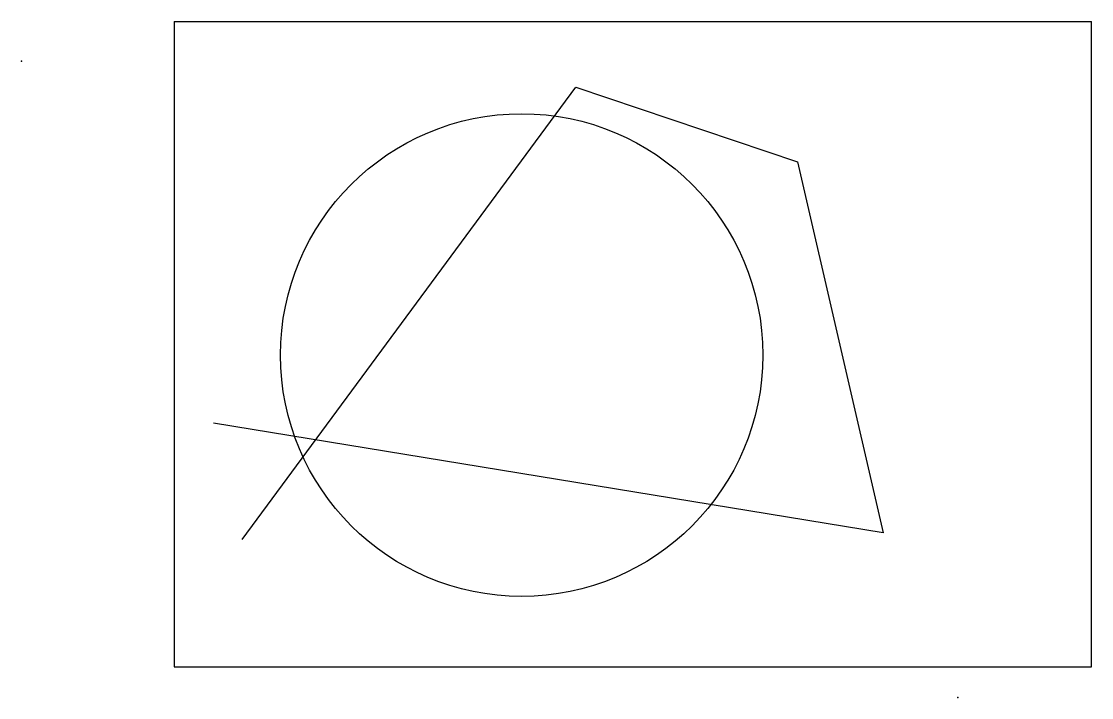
# Model space of a CAD drawing. Header units: millimetres. Extents: x 16471 to 33681, y -3156 to 7711.
import ezdxf

# ---------------------------------------------------------------- set-up
doc = ezdxf.new("R2010")
doc.units = ezdxf.units.MM

msp = doc.modelspace()

# ---------------------------------------------------------------- linework, layer by layer
for p, q in [((18926, 7711), (18926, -2662)), ((18926, 7711), (33681, 7711)), ((33681, -2662), (33681, 7711)), ((20020, -616), (25386, 6652)), ((25386, 6652), (28951, 5452)), ((28951, 5452), (30328, -510)), ((30328, -510), (19561, 1254)), ((18926, -2662), (33681, -2662))]:
    msp.add_line(p, q)
msp.add_circle((24516, 2349), 3878)
for p in [(16471, 7071), (31533, -3156)]:
    msp.add_point(p)

doc.saveas('drawing.dxf')
